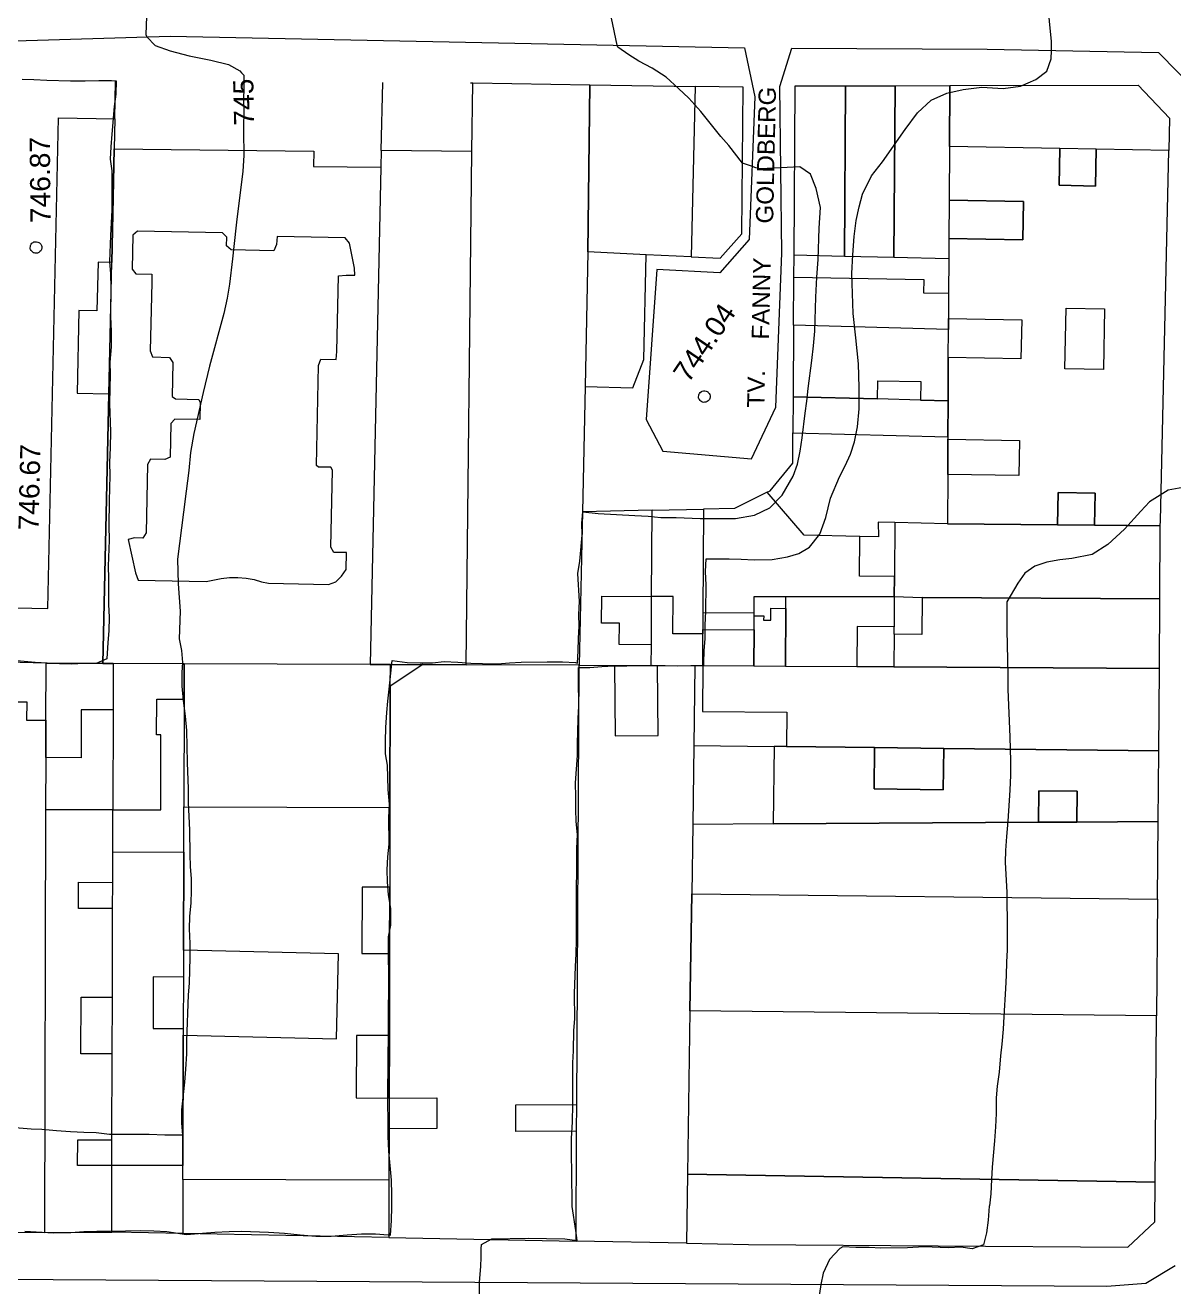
# Model space of a CAD drawing. Header units: metres. Extents: x 7 to 327053, y 40 to 7393807.
# Drawn here: x 326061.3 to 326161, y 7393258.6 to 7393368 of the extents above; entities that cross this region are included whole.
import ezdxf
from ezdxf.enums import TextEntityAlignment as Align

# ---------------------------------------------------------------- set-up
doc = ezdxf.new("R2010")
doc.units = ezdxf.units.M
doc.layers.get('0').update_dxf_attribs({"lineweight": 18})
for name, color, linetype, lineweight in [('100_SIST_VIARIO_MEIO_FIO', 1, 'Continuous', 18), ('168_P_SIMP_PARALE_TOP', 7, 'Continuous', 18), ('206_MURO_E_MURO_ARRIMO', 7, 'Continuous', 18), ('214_PROJ_BEIRAL_EDIF', 10, 'Continuous', 18), ('600_CURVA_MESTRA', 14, 'Continuous', 18), ('602_CURVA_MESTRA_TOP', 24, 'Continuous', 18), ('604_CURVA_INTERM', 7, 'Continuous', 18), ('606_PTO_COTADO', 7, 'Continuous', 18), ('608_PTO_COTADO_INTERVIA', 1, 'Continuous', 18), ('624_SEGM_CURVA_MESTRA', 14, 'Continuous', 18), ('626_SEGM_CURVA_INTERM', 7, 'Continuous', 18)]:
    doc.layers.add(name, color=color, linetype=linetype, lineweight=lineweight)
doc.styles.add('Style-Arial', font='arial.ttf', dxfattribs={"height": 1.75})

# ---------------------------------------------------------------- blocks, each defined once
blk = doc.blocks.new('SP09')
at = {"color": 0, "linetype": 'Continuous'}
blk.add_lwpolyline([(-0.03, -0.51), (-0.14, -0.49), (-0.24, -0.46), (-0.31, -0.42), (-0.35, -0.39), (-0.42, -0.31), (-0.47, -0.24), (-0.51, -0.15), (-0.52, -0.09), (-0.52, 0.03), (-0.51, 0.11), (-0.48, 0.2), (-0.44, 0.27), (-0.4, 0.33), (-0.32, 0.39), (-0.23, 0.44), (-0.15, 0.48), (-0.1, 0.48), (-0.03, 0.48), (0.08, 0.48), (0.19, 0.44), (0.27, 0.4), (0.35, 0.32), (0.41, 0.23), (0.46, 0.11), (0.48, 0.03), (0.48, -0.03), (0.47, -0.08), (0.44, -0.21), (0.38, -0.3), (0.31, -0.38), (0.23, -0.44), (0.1, -0.49), (0.02, -0.51)], close=True, dxfattribs=at)
blk = doc.blocks.new('SP10')
at = {"color": 0, "linetype": 'Continuous'}
blk.add_lwpolyline([(-0.03, -0.51), (-0.14, -0.49), (-0.24, -0.46), (-0.31, -0.42), (-0.35, -0.39), (-0.42, -0.31), (-0.47, -0.24), (-0.51, -0.15), (-0.52, -0.09), (-0.52, 0.03), (-0.51, 0.11), (-0.48, 0.2), (-0.44, 0.27), (-0.4, 0.33), (-0.32, 0.39), (-0.23, 0.44), (-0.15, 0.48), (-0.1, 0.48), (-0.03, 0.48), (0.08, 0.48), (0.19, 0.44), (0.27, 0.4), (0.35, 0.32), (0.41, 0.23), (0.46, 0.11), (0.48, 0.03), (0.48, -0.03), (0.47, -0.08), (0.44, -0.21), (0.38, -0.3), (0.31, -0.38), (0.23, -0.44), (0.1, -0.49), (0.02, -0.51)], close=True, dxfattribs=at)

msp = doc.modelspace()

# ---------------------------------------------------------------- linework, layer by layer
at = {"layer": '100_SIST_VIARIO_MEIO_FIO'}
for points in [[(326011.017, 7393367.133), (326059.518, 7393366.629), (326073.904, 7393367.064)], [(326073.904, 7393367.064), (326123.745, 7393366.065), (326124.636, 7393361.799), (326124.132, 7393349.42), (326121.587, 7393346.532), (326116.144, 7393346.818), (326115.193, 7393333.83), (326116.64, 7393331.072), (326124.333, 7393330.414), (326126.441, 7393334.889), (326126.968, 7393348.253), (326126.802, 7393362.712), (326127.849, 7393366.042), (326144.795, 7393365.939), (326159.646, 7393365.666), (326162.997, 7393362.237)], [(326161.083, 7393260.397), (326158.56, 7393258.852), (326155.181, 7393258.604), (325995.209, 7393259.627), (325951.773, 7393260.349), (325949.242, 7393261.904), (325947.697, 7393264.441), (325947.492, 7393265.272), (325947.542, 7393271.213)]]:
    msp.add_lwpolyline(points, dxfattribs=at)
at = {"layer": '206_MURO_E_MURO_ARRIMO'}
for p, q in [((326099.98, 7393363.03), (326100.159, 7393363.027)), ((326128.019, 7393346.173), (326128.031, 7393348.061)), ((326069.049, 7393263.32), (326068.845, 7393263.319)), ((326075, 7393263.204), (326069.049, 7393263.32)), ((326092.883, 7393262.858), (326075, 7393263.204))]:
    msp.add_line(p, q, dxfattribs=at)
for points in [[(326069.111, 7393359.894), (326069.182, 7393363.163)], [(326092.223, 7393357.15), (326092.352, 7393363.063)], [(326115.655, 7393314.275), (326115.679, 7393318.466)], [(326124.57, 7393316.798), (326124.571, 7393317.036)], [(326136.71, 7393315.187), (326136.714, 7393315.843)], [(326115.644, 7393312.472), (326116.197, 7393312.468)], [(326120.108, 7393312.446), (326119.44, 7393312.449)], [(326119.34, 7393305.527), (326126.301, 7393305.451)], [(326075.013, 7393267.886), (326075, 7393263.204)]]:
    msp.add_lwpolyline(points, dxfattribs=at)
at = {"layer": '214_PROJ_BEIRAL_EDIF'}
for points in [[(326100.091, 7393357.06), (326100.159, 7393363.027), (326110.305, 7393362.865), (326110.158, 7393348.354), (326109.904, 7393336.678), (326109.668, 7393325.814), (326109.379, 7393312.508), (326099.581, 7393312.547)], [(326115.209, 7393348.112), (326110.158, 7393348.354), (326110.305, 7393362.865), (326119.45, 7393362.718), (326119.117, 7393347.925)], [(326119.45, 7393362.718), (326119.117, 7393347.925), (326121.632, 7393347.805), (326123.507, 7393349.92), (326123.617, 7393362.651)], [(326128.031, 7393348.061), (326128.125, 7393362.758), (326132.506, 7393362.768), (326132.397, 7393347.962)], [(326136.814, 7393362.778), (326136.704, 7393347.865), (326132.397, 7393347.962), (326132.506, 7393362.768)], [(326141.49, 7393352.848), (326141.472, 7393349.52), (326141.462, 7393347.757), (326136.704, 7393347.865), (326136.814, 7393362.778), (326141.544, 7393362.789), (326141.516, 7393357.509)], [(326154.242, 7393357.271), (326151.091, 7393357.33), (326141.516, 7393357.509), (326141.544, 7393362.789), (326157.891, 7393362.827), (326160.609, 7393359.962), (326160.545, 7393357.153)], [(326051.838, 7393333.425), (326060.434, 7393333.238), (326060.334, 7393328.629), (326056.599, 7393328.71), (326056.356, 7393317.564), (326063.288, 7393317.414), (326064.213, 7393360), (326069.111, 7393359.894), (326069.054, 7393357.29), (326068.84, 7393347.45), (326067.656, 7393347.475), (326067.563, 7393343.232), (326065.998, 7393343.266), (326065.843, 7393336.096), (326068.592, 7393336.036), (326068.084, 7393312.657), (326063.145, 7393312.674), (326059.763, 7393312.753), (326056.003, 7393312.84), (326051.393, 7393312.949), (326051.457, 7393315.886), (326051.568, 7393321.005)], [(326092.191, 7393355.697), (326091.254, 7393312.576), (326075.13, 7393312.632), (326068.975, 7393312.654), (326068.084, 7393312.657), (326068.592, 7393336.036), (326068.84, 7393347.45), (326069.054, 7393357.29), (326086.37, 7393357.091), (326086.355, 7393355.764)], [(326095.834, 7393312.561), (326099.581, 7393312.547), (326100.091, 7393357.06), (326092.223, 7393357.15), (326092.191, 7393355.697), (326091.254, 7393312.576), (326093.014, 7393312.57)], [(326141.337, 7393324.754), (326150.888, 7393324.673), (326150.94, 7393327.476), (326154.153, 7393327.416), (326154.101, 7393324.646), (326159.808, 7393324.598), (326159.811, 7393325.033), (326160.545, 7393357.153), (326154.242, 7393357.271), (326154.182, 7393354.075), (326151.032, 7393354.134), (326151.091, 7393357.33), (326141.516, 7393357.509), (326141.49, 7393352.848), (326147.952, 7393352.727), (326147.89, 7393349.4), (326141.472, 7393349.52), (326141.462, 7393347.757), (326141.446, 7393344.767), (326141.434, 7393342.586), (326147.782, 7393342.467), (326147.719, 7393339.072), (326141.416, 7393339.19), (326141.395, 7393335.44), (326141.378, 7393332.308), (326141.377, 7393332.113), (326147.601, 7393331.996), (326147.544, 7393328.946), (326141.361, 7393329.061)], [(326154.242, 7393357.271), (326151.091, 7393357.33), (326151.032, 7393354.134), (326154.182, 7393354.075)], [(326141.49, 7393352.848), (326141.472, 7393349.52), (326147.89, 7393349.4), (326147.952, 7393352.727)], [(326070.682, 7393349.807), (326070.617, 7393346.851), (326070.946, 7393346.466), (326072.32, 7393346.437), (326072.321, 7393345.714), (326072.192, 7393339.788), (326072.378, 7393339.241), (326073.859, 7393339.209), (326074.154, 7393338.766), (326074.09, 7393335.803), (326074.387, 7393335.61), (326076.402, 7393335.566), (326076.511, 7393335.298), (326076.479, 7393333.806), (326074.308, 7393333.853), (326073.975, 7393333.46), (326073.912, 7393330.565), (326073.464, 7393330.355), (326072.193, 7393330.383), (326071.96, 7393329.906), (326071.831, 7393323.977), (326071.541, 7393323.527), (326070.812, 7393323.543), (326070.267, 7393323.406), (326070.92, 7393320.528), (326071.149, 7393319.89), (326077.046, 7393319.762), (326078.332, 7393320.026), (326079.046, 7393320.1), (326079.784, 7393320.107), (326080.515, 7393320.048), (326081.205, 7393319.924), (326081.823, 7393319.743), (326082.454, 7393319.612), (326087.642, 7393319.499), (326088.273, 7393319.735), (326088.787, 7393320.238), (326089.19, 7393320.793), (326089.222, 7393322.267), (326088.12, 7393322.291), (326087.841, 7393322.749), (326087.986, 7393329.417), (326087.85, 7393329.671), (326086.777, 7393329.695), (326086.606, 7393329.837), (326086.795, 7393338.515), (326086.971, 7393339.056), (326088.309, 7393339.027), (326088.369, 7393339.707), (326088.512, 7393346.287), (326089.18, 7393346.346), (326089.92, 7393346.33), (326089.909, 7393346.943), (326089.479, 7393349.117), (326089.105, 7393349.568), (326083.188, 7393349.697), (326083.129, 7393349.001), (326082.916, 7393348.465), (326079.213, 7393348.546), (326078.81, 7393348.885), (326078.826, 7393349.625), (326078.461, 7393349.999), (326071.068, 7393350.16)], [(326115.209, 7393348.112), (326110.158, 7393348.354), (326109.904, 7393336.678), (326114.059, 7393336.58), (326114.995, 7393339.031)], [(326141.446, 7393344.767), (326141.434, 7393342.586), (326141.429, 7393341.629), (326127.992, 7393341.988), (326128.019, 7393346.173), (326139.279, 7393345.962), (326139.258, 7393344.808)], [(326151.629, 7393343.475), (326154.979, 7393343.412), (326154.881, 7393338.144), (326151.531, 7393338.207)], [(326141.416, 7393339.19), (326141.429, 7393341.629), (326141.434, 7393342.586), (326147.782, 7393342.467), (326147.719, 7393339.072)], [(326139.002, 7393335.504), (326141.395, 7393335.44), (326141.416, 7393339.19), (326141.429, 7393341.629), (326127.992, 7393341.988), (326127.952, 7393335.798), (326135.261, 7393335.603), (326135.291, 7393337.175), (326139.032, 7393337.105)], [(326139.002, 7393335.504), (326135.261, 7393335.603), (326127.952, 7393335.798), (326127.932, 7393332.666), (326141.378, 7393332.308), (326141.395, 7393335.44)], [(326133.735, 7393323.68), (326128.925, 7393323.779), (326125.706, 7393327.502), (326125.963, 7393327.628), (326127.915, 7393330.016), (326127.932, 7393332.666), (326141.378, 7393332.308), (326141.377, 7393332.113), (326141.361, 7393329.061), (326141.337, 7393324.754), (326136.767, 7393324.884), (326135.345, 7393324.925), (326135.353, 7393323.647)], [(326141.361, 7393329.061), (326141.377, 7393332.113), (326147.601, 7393331.996), (326147.544, 7393328.946)], [(326136.74, 7393320.204), (326133.715, 7393320.221), (326133.735, 7393323.68), (326128.925, 7393323.779), (326125.706, 7393327.502), (326122.865, 7393326.102), (326120.187, 7393326.043), (326120.135, 7393317.062), (326124.571, 7393317.036), (326124.579, 7393318.47), (326127.333, 7393318.454), (326136.729, 7393318.453)], [(326150.888, 7393324.673), (326154.101, 7393324.646), (326154.153, 7393327.416), (326150.94, 7393327.476)], [(326115.679, 7393318.466), (326115.723, 7393325.946), (326109.668, 7393325.814), (326109.379, 7393312.508), (326112.464, 7393312.49), (326115.644, 7393312.472), (326115.655, 7393314.275), (326112.872, 7393314.291), (326112.883, 7393316.151), (326111.336, 7393316.16), (326111.349, 7393318.491)], [(326115.679, 7393318.466), (326115.723, 7393325.946), (326120.187, 7393326.043), (326120.135, 7393317.062), (326120.126, 7393315.605), (326120.124, 7393315.213), (326117.532, 7393315.229), (326117.551, 7393318.455)], [(326136.729, 7393318.453), (326139.146, 7393318.373), (326159.77, 7393318.252), (326159.808, 7393324.598), (326154.101, 7393324.646), (326150.888, 7393324.673), (326141.337, 7393324.754), (326136.767, 7393324.884), (326136.74, 7393320.204)], [(326127.333, 7393318.454), (326136.729, 7393318.453), (326136.714, 7393315.843), (326133.501, 7393315.861), (326133.48, 7393312.367), (326127.297, 7393312.403), (326127.327, 7393317.433)], [(326136.71, 7393315.187), (326136.694, 7393312.348), (326159.735, 7393312.214), (326159.77, 7393318.252), (326139.146, 7393318.373), (326139.128, 7393315.173)], [(326127.327, 7393317.433), (326127.297, 7393312.403), (326124.544, 7393312.42), (326124.562, 7393315.579), (326124.57, 7393316.798), (326125.401, 7393316.793), (326125.398, 7393316.412), (326126.028, 7393316.409), (326126.034, 7393317.44)], [(326120.124, 7393315.213), (326120.126, 7393315.605), (326124.562, 7393315.579), (326124.544, 7393312.42), (326120.108, 7393312.446)], [(326056.003, 7393312.84), (326059.763, 7393312.753), (326059.754, 7393309.328), (326061.466, 7393309.323), (326061.462, 7393307.729), (326063.132, 7393307.724), (326063.123, 7393304.482), (326063.111, 7393299.967), (326063.015, 7393263.29), (326055.872, 7393263.255), (326055.927, 7393283.937), (326055.937, 7393287.886), (326055.955, 7393294.628), (326057.338, 7393294.624), (326057.353, 7393300.504), (326055.97, 7393300.508), (326055.992, 7393308.969)], [(326068.964, 7393308.624), (326066.2, 7393308.631), (326066.189, 7393304.474), (326063.123, 7393304.482), (326063.132, 7393307.724), (326063.145, 7393312.674), (326068.084, 7393312.657), (326068.975, 7393312.654)], [(326068.964, 7393308.624), (326068.941, 7393299.951), (326073.099, 7393299.962), (326073.116, 7393306.474), (326072.74, 7393306.475), (326072.748, 7393309.56), (326075.122, 7393309.553), (326075.13, 7393312.632), (326068.975, 7393312.654)], [(326075.122, 7393309.553), (326075.098, 7393300.211), (326092.981, 7393300.164), (326093.009, 7393310.686), (326093.014, 7393312.57), (326091.254, 7393312.576), (326075.13, 7393312.632)], [(326109.171, 7393272.073), (326103.908, 7393272.039), (326103.893, 7393274.36), (326109.183, 7393274.393), (326109.379, 7393312.508), (326099.581, 7393312.547), (326095.834, 7393312.561), (326093.009, 7393310.686), (326092.981, 7393300.164), (326092.963, 7393293.242), (326092.948, 7393287.48), (326092.929, 7393280.382), (326092.915, 7393274.952), (326097.043, 7393274.976), (326097.06, 7393272.302), (326092.908, 7393272.275), (326092.896, 7393267.839), (326092.883, 7393262.858), (326109.122, 7393262.543)], [(326116.197, 7393312.468), (326119.44, 7393312.449), (326119.34, 7393305.527), (326119.241, 7393298.687), (326119.153, 7393292.656), (326119.006, 7393282.528), (326118.801, 7393268.359), (326118.714, 7393262.358), (326109.122, 7393262.543), (326109.171, 7393272.073), (326109.183, 7393274.393), (326109.379, 7393312.508), (326112.464, 7393312.49), (326112.503, 7393306.368), (326116.236, 7393306.392)], [(326133.48, 7393312.367), (326127.297, 7393312.403), (326124.544, 7393312.42), (326120.108, 7393312.446), (326120.084, 7393308.482), (326127.403, 7393308.439), (326127.386, 7393305.439), (326135.012, 7393305.355), (326141.018, 7393305.289), (326159.674, 7393305.084), (326159.735, 7393312.214), (326136.694, 7393312.348)], [(326141.018, 7393305.289), (326140.979, 7393301.699), (326134.972, 7393301.765), (326135.012, 7393305.355), (326127.386, 7393305.439), (326126.301, 7393305.451), (326126.227, 7393298.731), (326149.226, 7393298.877), (326149.256, 7393301.617), (326152.582, 7393301.58), (326152.553, 7393298.898), (326159.622, 7393298.943), (326159.674, 7393305.084)], [(326141.018, 7393305.289), (326135.012, 7393305.355), (326134.972, 7393301.765), (326140.979, 7393301.699)], [(326149.226, 7393298.877), (326152.553, 7393298.898), (326152.582, 7393301.58), (326149.256, 7393301.617)], [(326068.86, 7393269.103), (326065.888, 7393269.111), (326065.894, 7393271.335), (326068.866, 7393271.327), (326068.886, 7393278.787), (326066.171, 7393278.794), (326066.184, 7393283.705), (326068.899, 7393283.698), (326068.919, 7393291.392), (326065.967, 7393291.4), (326065.973, 7393293.668), (326068.925, 7393293.66), (326068.932, 7393296.302), (326068.941, 7393299.951), (326063.111, 7393299.967), (326063.015, 7393263.29), (326068.845, 7393263.319)], [(326075.065, 7393287.771), (326075.087, 7393296.286), (326075.098, 7393300.211), (326092.981, 7393300.164), (326092.963, 7393293.242), (326090.561, 7393293.248), (326090.546, 7393287.486), (326092.948, 7393287.48), (326092.929, 7393280.382), (326090.076, 7393280.39), (326090.062, 7393274.96), (326092.915, 7393274.952), (326092.908, 7393272.275), (326092.896, 7393267.839), (326075.013, 7393267.886), (326075.016, 7393269.087), (326075.046, 7393280.404), (326088.33, 7393280.091), (326088.504, 7393287.454)], [(326152.553, 7393298.898), (326149.226, 7393298.877), (326126.227, 7393298.731), (326119.241, 7393298.687), (326119.153, 7393292.656), (326159.565, 7393292.212), (326159.622, 7393298.943)], [(326068.86, 7393269.103), (326068.866, 7393271.327), (326068.886, 7393278.787), (326068.899, 7393283.698), (326068.919, 7393291.392), (326068.925, 7393293.66), (326068.932, 7393296.302), (326075.087, 7393296.286), (326075.065, 7393287.771), (326075.059, 7393285.45), (326072.451, 7393285.457), (326072.439, 7393280.992), (326075.047, 7393280.985), (326075.046, 7393280.404), (326075.016, 7393269.087)], [(326092.948, 7393287.48), (326092.963, 7393293.242), (326090.561, 7393293.248), (326090.546, 7393287.486)], [(326159.479, 7393282.083), (326119.006, 7393282.528), (326119.153, 7393292.656), (326159.565, 7393292.212)], [(326075.065, 7393287.771), (326075.059, 7393285.45), (326075.047, 7393280.985), (326075.046, 7393280.404), (326088.33, 7393280.091), (326088.504, 7393287.454)], [(326118.801, 7393268.359), (326159.356, 7393267.647), (326159.479, 7393282.083), (326119.006, 7393282.528)], [(326092.915, 7393274.952), (326092.929, 7393280.382), (326090.076, 7393280.39), (326090.062, 7393274.96)], [(326118.714, 7393262.358), (326124.09, 7393262.254), (326156.975, 7393262.003), (326159.327, 7393264.219), (326159.356, 7393267.647), (326118.801, 7393268.359)]]:
    msp.add_lwpolyline(points, close=True, dxfattribs=at)
at = {"layer": '600_CURVA_MESTRA', "elevation": 745}
for points in [[(326072.155, 7393376.56), (326071.788, 7393367.226), (326071.879, 7393367.003), (326072.616, 7393366.275), (326073.92, 7393365.803), (326075.568, 7393365.375), (326077.445, 7393365.003), (326078.98, 7393364.619), (326079.944, 7393364.058), (326080.097, 7393363.892)], [(326080.279, 7393358.81), (326080.301, 7393356.715), (326080.203, 7393355.36), (326079.67, 7393350.933), (326079.443, 7393348.831), (326079.33, 7393347.751), (326079.046, 7393345.562), (326078.864, 7393344.345), (326078.565, 7393343.009), (326077.337, 7393338.454), (326076.762, 7393336.154), (326075.978, 7393332.608), (326075.669, 7393330.947), (326075.545, 7393329.385), (326075.314, 7393327.589), (326075.061, 7393325.789), (326074.561, 7393321.707), (326074.607, 7393319.557), (326074.779, 7393317.184), (326074.691, 7393314.801), (326074.89, 7393313.778), (326074.971, 7393312.737), (326074.933, 7393311.87), (326074.928, 7393310.693), (326075.032, 7393309.435), (326075.208, 7393308.084), (326075.338, 7393306.828), (326075.38, 7393304.059), (326075.464, 7393301.785), (326075.482, 7393300.578), (326075.592, 7393298.182), (326075.611, 7393296.073), (326075.654, 7393295.028), (326075.724, 7393293.982), (326075.743, 7393292.92), (326075.706, 7393291.878), (326075.6, 7393290.699), (326075.575, 7393289.646), (326075.615, 7393288.371), (326075.627, 7393287.141), (326075.548, 7393284.912), (326075.482, 7393283.904), (326075.327, 7393279.91), (326075.324, 7393278.775), (326075.253, 7393277.449), (326075.162, 7393276.339), (326075.032, 7393275.268), (326074.894, 7393273.938), (326074.906, 7393272.787), (326074.987, 7393271.72), (326073.458, 7393271.746), (326072.099, 7393271.8), (326068.647, 7393271.8), (326067.49, 7393271.945), (326066.434, 7393271.962), (326065.262, 7393272.024), (326064.064, 7393272.109), (326062.773, 7393272.232), (326061.848, 7393272.266), (326058.338, 7393272.538)]]:
    msp.add_lwpolyline(points, dxfattribs=at)
at = {"layer": '604_CURVA_INTERM', "flags": 128}
for points, elevation in [([(326100.664, 7393250.034), (326100.753, 7393258.952), (326100.877, 7393260.379), (326100.897, 7393261.108), (326100.891, 7393261.87), (326100.932, 7393262.256), (326101.822, 7393262.733), (326104.966, 7393262.809), (326108.14, 7393262.731), (326109.224, 7393262.583), (326109.109, 7393263.462), (326108.789, 7393265.55), (326108.786, 7393266.725), (326108.766, 7393267.415), (326108.767, 7393268.518), (326108.738, 7393270.039), (326108.742, 7393271.435), (326108.807, 7393272.896), (326108.836, 7393274.384), (326108.855, 7393278.008), (326108.897, 7393279.04), (326108.934, 7393280.806), (326109.024, 7393281.826), (326108.99, 7393284.032), (326109.066, 7393286.361), (326109.131, 7393287.457), (326109.169, 7393288.664), (326109.173, 7393292.216), (326109.148, 7393293.361), (326109.201, 7393294.431), (326109.203, 7393296.591), (326109.238, 7393297.817), (326109.141, 7393298.947), (326109.094, 7393299.991), (326109.109, 7393301.098), (326109.086, 7393302.308), (326109.243, 7393304.661), (326109.244, 7393305.73), (326109.285, 7393306.693), (326109.298, 7393307.878), (326109.37, 7393308.948), (326109.337, 7393311.262), (326109.34, 7393312.292), (326110.327, 7393312.29), (326111.363, 7393312.38), (326112.397, 7393312.437), (326113.529, 7393312.441), (326114.755, 7393312.488), (326115.761, 7393312.504), (326117.961, 7393312.444), (326120.211, 7393312.513), (326120.201, 7393312.72), (326120.229, 7393313.744), (326120.319, 7393314.812), (326120.329, 7393315.965), (326120.373, 7393317.178), (326120.414, 7393319.453), (326120.356, 7393320.637), (326120.413, 7393321.731), (326122.398, 7393321.73), (326123.451, 7393321.716), (326124.577, 7393321.639), (326126.145, 7393321.676), (326127.478, 7393321.897), (326128.441, 7393322.199), (326129.371, 7393322.749), (326130.269, 7393323.883), (326130.794, 7393325.307), (326131.19, 7393326.991), (326131.982, 7393328.838), (326132.471, 7393329.807), (326132.919, 7393330.804), (326133.272, 7393331.892), (326133.528, 7393333.19), (326133.671, 7393334.754), (326133.697, 7393336.582), (326133.617, 7393338.642), (326133.408, 7393340.891), (326133.161, 7393343.02), (326133.061, 7393346.499), (326133.125, 7393348.101), (326133.263, 7393349.688), (326133.432, 7393351.083), (326133.672, 7393352.265), (326133.968, 7393353.369), (326134.761, 7393354.97), (326135.699, 7393356.175), (326137.677, 7393358.973), (326138.743, 7393360.424), (326139.943, 7393361.531), (326141.299, 7393362.119), (326142.7, 7393362.444), (326144.322, 7393362.653), (326146.168, 7393362.537), (326147.671, 7393362.735), (326149.004, 7393363.324), (326149.958, 7393364.04), (326150.341, 7393365.112), (326150.359, 7393365.837), (326150.379, 7393366.625), (326149.688, 7393373.71)], 743), ([(326124.263, 7393355.811), (326123.56, 7393356.063), (326122.368, 7393357.582), (326121.691, 7393358.373), (326119.956, 7393360.538), (326118.91, 7393361.682), (326118.02, 7393362.527), (326116.927, 7393363.51), (326115.716, 7393364.284), (326114.575, 7393364.894), (326113.695, 7393365.451), (326112.741, 7393366.109), (326112.698, 7393366.287), (326112.21, 7393368.64)], 744), ([(326061.083, 7393363.353), (326062.085, 7393363.32), (326063.209, 7393363.254), (326065.281, 7393363.192), (326066.528, 7393363.193), (326067.731, 7393363.229), (326068.822, 7393363.228), (326069.239, 7393363.207), (326069.2, 7393362.037), (326069.064, 7393360.959), (326068.852, 7393358.569), (326068.752, 7393357.47), (326068.708, 7393356.417), (326068.849, 7393355.394), (326068.861, 7393353.056), (326068.851, 7393351.972), (326068.726, 7393349.782), (326068.646, 7393347.522), (326068.731, 7393346.444), (326068.778, 7393345.244), (326068.742, 7393342.758), (326068.795, 7393341.478), (326068.784, 7393340.133), (326068.671, 7393338.797), (326068.72, 7393337.71), (326068.679, 7393336.545), (326068.661, 7393335.2), (326068.733, 7393332.757), (326068.71, 7393331.382), (326068.663, 7393330.081), (326068.69, 7393328.971), (326068.637, 7393327.859), (326068.607, 7393326.755), (326068.584, 7393324.583), (326068.608, 7393323.349), (326068.536, 7393321.082), (326068.553, 7393320.032), (326068.56, 7393317.762), (326068.631, 7393316.657), (326068.599, 7393315.49), (326068.507, 7393314.461), (326068.41, 7393313.046), (326067.49, 7393312.663), (326066.454, 7393312.64), (326065.386, 7393312.589), (326064.312, 7393312.618), (326062.191, 7393312.731), (326059.967, 7393312.931)], 746), ([(326163.036, 7393328.163), (326160.481, 7393327.686), (326158.873, 7393326.662), (326158.119, 7393325.876), (326156.693, 7393324.317), (326155.263, 7393322.971), (326153.892, 7393322.116), (326152.135, 7393321.75), (326151.095, 7393321.633), (326149.974, 7393321.433), (326148.925, 7393321.101), (326148.063, 7393320.49), (326147.449, 7393319.634), (326146.483, 7393318.009), (326146.499, 7393316.898), (326146.49, 7393315.511), (326146.578, 7393311.72), (326146.589, 7393310.387), (326146.749, 7393306.294), (326146.81, 7393304.182), (326146.798, 7393302.972), (326146.749, 7393301.667), (326146.578, 7393298.971), (326146.459, 7393297.647), (326146.368, 7393296.416), (326146.335, 7393295.407), (326146.502, 7393292.773), (326146.527, 7393289.522), (326146.517, 7393287.785), (326146.463, 7393286.761), (326146.437, 7393285.573), (326146.385, 7393284.465), (326146.222, 7393282.016), (326146.188, 7393280.936), (326146.066, 7393279.623), (326145.953, 7393278.614), (326145.822, 7393277.186), (326145.651, 7393275.974), (326145.564, 7393274.957), (326145.556, 7393273.61), (326145.51, 7393272.455), (326145.43, 7393271.246), (326145.233, 7393268.968), (326145.163, 7393267.874), (326145.115, 7393266.644), (326144.988, 7393265.608), (326144.966, 7393265.572), (326144.871, 7393264.344), (326144.723, 7393263.273), (326144.459, 7393262.209), (326143.486, 7393261.878), (326142.491, 7393262.016), (326141.426, 7393261.953), (326139.282, 7393262.041), (326137.874, 7393261.955), (326135.551, 7393261.933), (326134.542, 7393261.989), (326133.385, 7393261.996), (326132.275, 7393262.042), (326132.01, 7393261.898), (326131.107, 7393260.944), (326130.552, 7393259.766), (326130.352, 7393258.785), (326128.996, 7393249.655)], 742)]:
    msp.add_lwpolyline(points, dxfattribs=dict(at, elevation=elevation))
at = {"layer": '604_CURVA_INTERM', "elevation": 744}
msp.add_lwpolyline([(326061.301, 7393263.392), (326063.8, 7393263.273), (326065.3, 7393263.284), (326066.432, 7393263.364), (326067.54, 7393263.404), (326068.743, 7393263.395), (326071.33, 7393263.454), (326072.497, 7393263.431), (326073.61, 7393263.373), (326075.323, 7393263.128), (326076.718, 7393263.225), (326077.78, 7393263.318), (326079.04, 7393263.38), (326080.103, 7393263.39), (326082.455, 7393263.322), (326083.836, 7393263.23), (326085.176, 7393263.089), (326086.543, 7393262.98), (326087.885, 7393262.984), (326089.258, 7393263.095), (326090.516, 7393263.175), (326091.738, 7393263.187), (326092.815, 7393263.097), (326093.024, 7393263.064), (326093.102, 7393264.321), (326093.145, 7393265.502), (326093.148, 7393266.585), (326093.099, 7393267.822), (326092.887, 7393270.334), (326092.838, 7393271.604), (326092.832, 7393272.998), (326092.798, 7393274.505), (326092.821, 7393278.784), (326092.842, 7393280.059), (326092.851, 7393282.726), (326092.889, 7393284.272), (326092.894, 7393285.763), (326092.857, 7393287.237), (326092.862, 7393288.933), (326093.042, 7393289.936), (326093.045, 7393291.391), (326092.858, 7393292.574), (326092.76, 7393293.717), (326092.741, 7393294.746), (326092.8, 7393295.891), (326092.924, 7393296.963), (326092.883, 7393299.278), (326092.935, 7393300.442), (326092.831, 7393301.718), (326092.762, 7393303.826), (326092.599, 7393304.819), (326092.597, 7393305.913), (326092.631, 7393307.104), (326092.698, 7393308.388), (326092.794, 7393309.395), (326092.925, 7393310.433), (326093.158, 7393312.904), (326094.464, 7393312.74), (326095.612, 7393312.697), (326096.657, 7393312.72), (326097.683, 7393312.821), (326098.866, 7393312.764), (326099.994, 7393312.681), (326100.998, 7393312.644), (326102.308, 7393312.636), (326103.346, 7393312.709), (326104.354, 7393312.757), (326106.617, 7393312.806), (326107.933, 7393312.801), (326109.089, 7393312.73), (326109.25, 7393312.692), (326109.318, 7393313.755), (326109.346, 7393314.832), (326109.397, 7393315.877), (326109.352, 7393316.916), (326109.416, 7393318.032), (326109.291, 7393320.472), (326109.453, 7393321.543), (326109.641, 7393323.779), (326109.635, 7393324.834), (326109.709, 7393325.794), (326111.055, 7393325.669), (326114.213, 7393325.496), (326115.369, 7393325.432), (326116.473, 7393325.325), (326117.799, 7393325.317), (326119.881, 7393325.241), (326121.957, 7393325.217), (326122.963, 7393325.242), (326124.594, 7393325.511), (326125.935, 7393326.163), (326127.013, 7393327.267), (326127.943, 7393328.895), (326128.321, 7393329.948), (326128.553, 7393331.078), (326128.736, 7393332.226), (326128.998, 7393334.382), (326129.139, 7393335.413), (326129.25, 7393336.501), (326129.565, 7393338.941), (326129.722, 7393340.195), (326129.828, 7393341.482), (326129.931, 7393344.429), (326130.009, 7393346.154), (326130.121, 7393347.712), (326130.218, 7393350.429), (326130.332, 7393352.22), (326129.951, 7393353.85), (326129.448, 7393355.093), (326128.532, 7393355.74), (326126.883, 7393355.656)], dxfattribs=at)
at = {"layer": '624_SEGM_CURVA_MESTRA', "elevation": 745}
msp.add_lwpolyline([(326080.097, 7393363.892), (326080.29, 7393363.683), (326080.299, 7393362.664), (326080.285, 7393361.535), (326080.309, 7393360.457), (326080.273, 7393359.294), (326080.279, 7393358.81)], dxfattribs=at)
at = {"layer": '626_SEGM_CURVA_INTERM', "elevation": 744}
msp.add_lwpolyline([(326126.883, 7393355.656), (326125.124, 7393355.567), (326124.724, 7393355.646), (326124.263, 7393355.811)], dxfattribs=at)

# ---------------------------------------------------------------- block references
at = {"layer": '606_PTO_COTADO', "rotation": 55.83005668387076}
msp.add_blockref('SP09', (326062.279, 7393348.771, 746.869), dxfattribs=at)
at = {"layer": '608_PTO_COTADO_INTERVIA', "rotation": 55.83005668387076}
msp.add_blockref('SP10', (326120.256, 7393335.831, 744.039), dxfattribs=at)

# ---------------------------------------------------------------- texts
at = {"layer": '168_P_SIMP_PARALE_TOP', "style": 'Style-Arial'}
for s, p in [('GOLDBERG', (326125.467, 7393350.82)), ('FANNY', (326125.104, 7393340.757))]:
    msp.add_text(s, height=1.5, rotation=88.75479, dxfattribs=at).set_placement(p, align=Align.MIDDLE_LEFT)
msp.add_text('TV.', height=1.5, rotation=88.83006, dxfattribs=at).set_placement((326125.458, 7393334.839))
at = {"layer": '602_CURVA_MESTRA_TOP', "style": 'Style-Arial'}
msp.add_text('745', height=1.75, rotation=91.30302, dxfattribs=at).set_placement((326080.289, 7393361.344), align=Align.MIDDLE_CENTER)
at = {"layer": '606_PTO_COTADO', "style": 'Style-Arial'}
for s, rotation, p in [('746.87', 90.60689, (326062.632, 7393354.592, 746.869)), ('746.67', 88.69932, (326061.706, 7393327.935, 746.674))]:
    msp.add_text(s, height=1.75, rotation=rotation, dxfattribs=at).set_placement(p, align=Align.MIDDLE_CENTER)
at = {"layer": '608_PTO_COTADO_INTERVIA', "style": 'Style-Arial'}
msp.add_text('744.04', height=1.75, rotation=55.83006, dxfattribs=at).set_placement((326120.255, 7393340.497, 744.039), align=Align.MIDDLE_CENTER)

doc.saveas('drawing.dxf')
